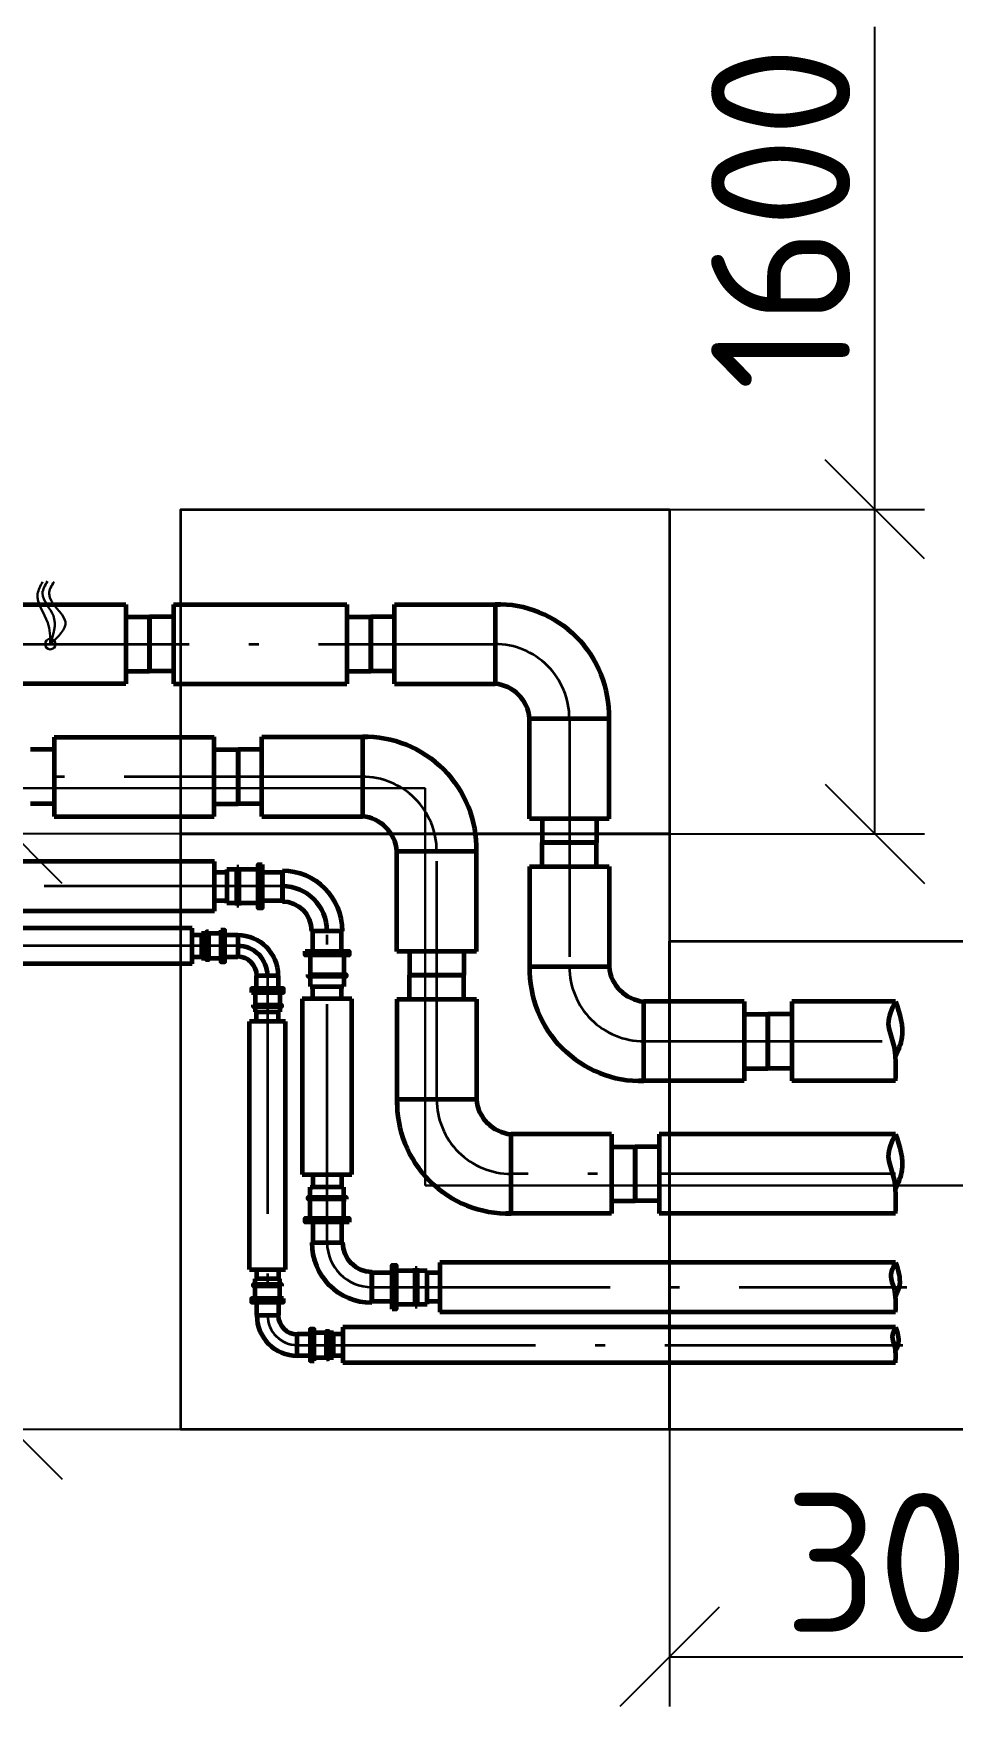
# Model space of a CAD drawing. Header units: millimetres. Extents: x 1601 to 14530, y 1157 to 12625.
# Drawn here: x 11887.06 to 11910.2, y 2954.2 to 2996.33 of the extents above; entities that cross this region are included whole.
import ezdxf
from ezdxf import colors
from ezdxf.entities.mleader import LeaderData, LeaderLine
from ezdxf.math import Vec2, Vec3

# ---------------------------------------------------------------- set-up
doc = ezdxf.new("R2010")
doc.units = ezdxf.units.MM
doc.linetypes.add('ACAD_ISO10W100', pattern=[18.5, 12, -3, 0.5, -3])
doc.linetypes.add('осевая2', pattern=[28.575, 19.05, -3.175, 3.175, -3.175])
for name, color, linetype, lineweight in [('2 Рамка обычные', 1, 'Continuous', 60), ('Объекты проект.', 1, 'Continuous', 80), ('Осевая', 2, 'осевая2', 30), ('Размер 3.5', 250, 'Continuous', 35), ('таблица', 250, 'Continuous', 35)]:
    doc.layers.add(name, color=color, linetype=linetype, lineweight=lineweight)
doc.styles.add('-ISOCPEUR-', font='isocpeur.TTF')
doc.styles.add('GOST', font='GOST Common.ttf')
doc.dimstyles.new('М 1 к 200', dxfattribs={"dimtxt": 3.5, "dimasz": 2.5, "dimexe": 1.25, "dimexo": 0, "dimtad": 1, "dimlfac": 0.2, "dimrnd": 0.1, "dimzin": 1, "dimtxsty": 'GOST', "dimblk": 'OBLIQUE', "dimcen": 2.5, "dimclrd": 256, "dimclre": 256, "dimclrt": 256, "dimadec": 0, "dimazin": 2, "dimtfac": 1, "dimtmove": 0, "dimatfit": 3, "dimldrblk": 'NONE', "dimfxl": 1.25, "dimlwd": -1, "dimlwe": -1, "dimarcsym": 0})

# ---------------------------------------------------------------- blocks, each defined once
blk = doc.blocks.new('_Oblique')
at = {"color": 0, "linetype": 'ByBlock', "lineweight": -2}
blk.add_line((-0.5, -0.5), (0.5, 0.5), dxfattribs=at)
blk = doc.blocks.new('*D297')
at = {"transparency": 16777216}
for p, q in [((11890.771, 2976.175), (11885.276, 2976.175)), ((11886.526, 2976.175), (11886.526, 2961.175)), ((11890.771, 2961.175), (11885.276, 2961.175))]:
    blk.add_line(p, q, dxfattribs=at)
at = {"layer": 'Defpoints', "color": 0, "transparency": 16777216}
for p in [(11890.771, 2976.175), (11886.526, 2961.175), (11890.771, 2961.175)]:
    blk.add_point(p, dxfattribs=at)
at = {"transparency": 16777216, "xscale": 2.5, "yscale": 2.5, "zscale": 2.5}
for p, rotation in [((11886.526, 2976.175), 90), ((11886.526, 2961.175), 270)]:
    blk.add_blockref('_Oblique', p, dxfattribs=dict(at, rotation=rotation))
at = {"transparency": 16777216, "insert": (11884.151, 2968.675), "char_height": 3.5, "attachment_point": 5, "rotation": 90, "style": 'GOST'}
blk.add_mtext('3000', dxfattribs=at)
blk = doc.blocks.new('_None')
blk = doc.blocks.new('*D298')
at = {"transparency": 16777216}
for p, q in [((11908.244, 2984.346), (11908.244, 2996.496)), ((11903.071, 2984.346), (11909.494, 2984.346)), ((11908.244, 2976.175), (11908.244, 2984.346)), ((11903.071, 2976.175), (11909.494, 2976.175))]:
    blk.add_line(p, q, dxfattribs=at)
at = {"layer": 'Defpoints', "color": 0, "transparency": 16777216}
for p in [(11903.071, 2984.346), (11908.244, 2984.346), (11903.071, 2976.175)]:
    blk.add_point(p, dxfattribs=at)
at = {"transparency": 16777216, "xscale": 2.5, "yscale": 2.5, "zscale": 2.5}
for p, rotation in [((11908.244, 2984.346), 90), ((11908.244, 2976.175), 270)]:
    blk.add_blockref('_Oblique', p, dxfattribs=dict(at, rotation=rotation))
at = {"transparency": 16777216, "insert": (11905.869, 2991.671), "char_height": 3.5, "attachment_point": 5, "rotation": 90, "style": 'GOST'}
blk.add_mtext('1600', dxfattribs=at)
blk = doc.blocks.new('*D299')
at = {"transparency": 16777216}
for p, q in [((11903.071, 2961.175), (11903.071, 2954.202)), ((11918.071, 2961.175), (11918.071, 2954.202)), ((11903.071, 2955.452), (11918.071, 2955.452))]:
    blk.add_line(p, q, dxfattribs=at)
at = {"layer": 'Defpoints', "color": 0, "transparency": 16777216}
for p in [(11903.071, 2961.175), (11918.071, 2961.175), (11918.071, 2955.452)]:
    blk.add_point(p, dxfattribs=at)
at = {"transparency": 16777216, "xscale": 2.5, "yscale": 2.5, "zscale": 2.5, "rotation": 180}
blk.add_blockref('_Oblique', (11903.071, 2955.452), dxfattribs=at)
at = {"transparency": 16777216, "xscale": 2.5, "yscale": 2.5, "zscale": 2.5}
blk.add_blockref('_Oblique', (11918.071, 2955.452), dxfattribs=at)
at = {"transparency": 16777216, "insert": (11910.571, 2957.827), "char_height": 3.5, "attachment_point": 5, "style": 'GOST'}
blk.add_mtext('3000', dxfattribs=at)

msp = doc.modelspace()

# ---------------------------------------------------------------- linework, layer by layer
at = {"color": 3, "linetype": 'ACAD_ISO10W100', "lineweight": 35, "ltscale": 0.5}
for p, q in [((11884.9797, 2980.9538), (11898.6773, 2980.9532)), ((11900.5493, 2979.0797), (11900.5493, 2972.8279)), ((11895.3373, 2977.6137), (11879.3305, 2977.6141)), ((11897.2093, 2969.489), (11897.2093, 2975.7402)), ((11893.3243, 2974.8539), (11868.3375, 2974.8539)), ((11894.4494, 2965.8852), (11894.4493, 2973.7289)), ((11892.1993, 2973.3538), (11868.5296, 2973.3538)), ((11892.9493, 2972.6038), (11892.9493, 2964.0543)), ((11902.4243, 2970.9544), (11909.2355, 2970.9544)), ((11908.7618, 2967.6148), (11899.0812, 2967.6143)), ((11895.5744, 2964.7602), (11909.0493, 2964.7602)), ((11893.6993, 2963.3043), (11909.0057, 2963.3043))]:
    msp.add_line(p, q, dxfattribs=at)
at = {"color": 18, "lineweight": 35, "true_color": 0x000000}
msp.add_line((11902.2093, 2967.6148), (11902.2093, 2967.3298), dxfattribs=at)
at = {"lineweight": 30}
msp.add_circle((11887.4796, 2980.9537), 0.1327, dxfattribs=at)
at = {"color": 3, "linetype": 'ACAD_ISO10W100', "lineweight": 35, "ltscale": 0.5}
for centre, radius, start, end in [((11898.6758, 2979.0797), 1.8735, 359.9812, 90.0464), ((11895.3358, 2975.7402), 1.8735, 359.9812, 90.0464), ((11902.4228, 2972.8279), 1.8735, 179.9812, 270.0464), ((11899.0828, 2969.4884), 1.8735, 179.9812, 270.0464), ((11895.5744, 2965.8852), 1.125, 180, 270), ((11893.6993, 2964.0543), 0.75, 180, 270)]:
    msp.add_arc(centre, radius, start, end, dxfattribs=at)
at = {"lineweight": 30}
for points in [[(11887.4796, 2980.9537), (11887.5568, 2981.6615), (11887.2839, 2982.2317), (11887.4096, 2982.5374)], [(11887.4796, 2980.9537), (11887.8591, 2981.5155), (11887.4485, 2982.219), (11887.5742, 2982.5247)], [(11887.4796, 2980.9537), (11887.4166, 2981.4913), (11887.1615, 2982.2148), (11887.2873, 2982.5205)]]:
    msp.add_spline(points, degree=3, dxfattribs=at)
at = {"layer": '2 Рамка обычные'}
for p, q in [((11885.5797, 2981.9538), (11889.3797, 2981.9537)), ((11889.3797, 2981.9537), (11889.3797, 2979.9537)), ((11890.5797, 2981.9537), (11890.5797, 2979.9537)), ((11890.5797, 2981.9537), (11894.9493, 2981.9534)), ((11894.9493, 2981.9534), (11894.9493, 2979.9534)), ((11896.1493, 2979.9538), (11896.1493, 2981.9538)), ((11896.1493, 2981.9538), (11898.8062, 2981.9538)), ((11898.6773, 2981.9538), (11898.6773, 2979.9538)), ((11889.3797, 2981.6362), (11889.9797, 2981.6362)), ((11889.9797, 2980.2716), (11889.9797, 2981.6366)), ((11889.9797, 2980.2716), (11889.9797, 2981.6366)), ((11889.9797, 2980.2716), (11889.9797, 2981.6366)), ((11889.9797, 2980.2716), (11889.9797, 2981.6366)), ((11889.9797, 2981.6362), (11889.9797, 2980.2712)), ((11889.9797, 2981.6362), (11889.9797, 2980.2712)), ((11890.5797, 2981.6362), (11889.9797, 2981.6362)), ((11894.9493, 2981.6359), (11895.5493, 2981.6359)), ((11896.1493, 2981.6363), (11895.5493, 2981.6363)), ((11895.5493, 2980.2713), (11895.5493, 2981.6363)), ((11895.5493, 2980.2713), (11895.5493, 2981.6363)), ((11895.5493, 2981.6359), (11895.5493, 2980.2709)), ((11889.3797, 2980.2712), (11889.9797, 2980.2712)), ((11890.5797, 2980.2712), (11889.9797, 2980.2712)), ((11894.9493, 2980.2709), (11895.5493, 2980.2709)), ((11896.1493, 2980.2713), (11895.5493, 2980.2713)), ((11889.3797, 2979.9537), (11885.5797, 2979.9538)), ((11890.5797, 2979.9537), (11894.9493, 2979.9534)), ((11896.1493, 2979.9538), (11898.6773, 2979.9538)), ((11901.5493, 2976.5538), (11901.5493, 2979.2134)), ((11899.5493, 2979.0791), (11901.5493, 2979.0791)), ((11899.5493, 2976.5538), (11899.5493, 2979.0791)), ((11901.5493, 2976.5538), (11899.5493, 2976.5538)), ((11899.8668, 2976.5538), (11899.8668, 2975.9538)), ((11901.2318, 2976.5538), (11901.2318, 2975.9538)), ((11901.2318, 2975.9538), (11899.8668, 2975.9538)), ((11901.2318, 2975.9538), (11899.8668, 2975.9538)), ((11901.2318, 2975.9538), (11899.8668, 2975.9538)), ((11901.2318, 2975.9538), (11899.8668, 2975.9538)), ((11899.8668, 2975.9538), (11901.2318, 2975.9538)), ((11899.8668, 2975.9538), (11901.2318, 2975.9538)), ((11899.8668, 2975.3538), (11899.8668, 2975.9538)), ((11899.8668, 2975.9538), (11901.2318, 2975.9538)), ((11899.8668, 2975.9538), (11901.2318, 2975.9538)), ((11901.2318, 2975.3538), (11901.2318, 2975.9538)), ((11899.5493, 2975.3538), (11901.5493, 2975.3538)), ((11899.5493, 2975.3538), (11899.5493, 2972.6942)), ((11901.5493, 2975.3538), (11901.5493, 2972.8285)), ((11901.5493, 2972.8285), (11899.5493, 2972.8285)), ((11902.4212, 2969.9538), (11902.4212, 2971.9538)), ((11904.9493, 2971.9538), (11902.4212, 2971.9538)), ((11904.9493, 2971.9538), (11904.9493, 2969.9538)), ((11904.9493, 2971.6363), (11905.5493, 2971.6363)), ((11905.5493, 2970.2718), (11905.5493, 2971.6368)), ((11906.1493, 2971.6363), (11905.5493, 2971.6363)), ((11905.5493, 2971.6363), (11905.5493, 2970.2713)), ((11905.5493, 2971.6363), (11905.5493, 2970.2713)), ((11905.5493, 2971.6363), (11905.5493, 2970.2713)), ((11905.5493, 2971.6363), (11905.5493, 2970.2713)), ((11908.7618, 2971.9538), (11906.1493, 2971.9538)), ((11906.1493, 2971.9538), (11906.1493, 2969.9538)), ((11904.9493, 2969.9538), (11902.2923, 2969.9538)), ((11904.9493, 2970.2713), (11905.5493, 2970.2713)), ((11906.1493, 2970.2713), (11905.5493, 2970.2713)), ((11908.7618, 2969.9538), (11906.1493, 2969.9538))]:
    msp.add_line(p, q, dxfattribs=at)
at = {"layer": '2 Рамка обычные', "color": 5}
for p, q in [((11887.5814, 2978.6138), (11887.5814, 2976.6138)), ((11887.5814, 2978.6138), (11891.6093, 2978.6138)), ((11891.6093, 2976.6143), (11891.6093, 2978.6143)), ((11892.8093, 2976.6143), (11892.8093, 2978.6143)), ((11892.8093, 2978.6143), (11895.4662, 2978.6143)), ((11895.3373, 2978.6143), (11895.3373, 2976.6143)), ((11887.5814, 2978.2963), (11886.9814, 2978.2963)), ((11891.6093, 2978.2968), (11892.2093, 2978.2968)), ((11892.8093, 2978.2968), (11892.2093, 2978.2968)), ((11892.2093, 2976.9318), (11892.2093, 2978.2968)), ((11892.2093, 2976.9318), (11892.2093, 2978.2968)), ((11892.2093, 2976.9318), (11892.2093, 2978.2968)), ((11892.2093, 2976.9318), (11892.2093, 2978.2968)), ((11892.2093, 2978.2963), (11892.2093, 2976.9313)), ((11892.2093, 2978.2963), (11892.2093, 2976.9313)), ((11887.5814, 2976.9313), (11886.9814, 2976.9313)), ((11891.6093, 2976.9318), (11892.2093, 2976.9318)), ((11892.8093, 2976.9318), (11892.2093, 2976.9318)), ((11887.5814, 2976.6138), (11891.6093, 2976.6143)), ((11892.8093, 2976.6143), (11895.3373, 2976.6143)), ((11898.2093, 2973.2143), (11898.2093, 2975.8739)), ((11896.2093, 2975.7396), (11898.2093, 2975.7396)), ((11896.2093, 2973.2143), (11896.2093, 2975.7396)), ((11898.2093, 2973.2143), (11896.2093, 2973.2143)), ((11896.5268, 2973.2143), (11896.5268, 2972.6143)), ((11897.8918, 2973.2143), (11897.8918, 2972.6143)), ((11897.8918, 2972.6143), (11896.5268, 2972.6143)), ((11897.8918, 2972.6143), (11896.5268, 2972.6143)), ((11896.5268, 2972.6143), (11897.8918, 2972.6143)), ((11896.5268, 2972.6143), (11897.8918, 2972.6143)), ((11896.5268, 2972.0143), (11896.5268, 2972.6143)), ((11896.5268, 2972.6143), (11897.8918, 2972.6143)), ((11896.5268, 2972.6143), (11897.8918, 2972.6143)), ((11897.8918, 2972.0143), (11897.8918, 2972.6143)), ((11896.2093, 2972.0143), (11898.2093, 2972.0143)), ((11896.2093, 2972.0143), (11896.2093, 2969.3547)), ((11898.2093, 2972.0143), (11898.2093, 2969.489)), ((11898.2093, 2969.489), (11896.2093, 2969.489)), ((11899.0812, 2966.6143), (11899.0812, 2968.6143)), ((11901.6093, 2968.6143), (11899.0812, 2968.6143)), ((11901.6093, 2968.6143), (11901.6093, 2966.6143)), ((11901.6093, 2968.2968), (11902.2093, 2968.2968)), ((11902.8093, 2968.2973), (11902.2093, 2968.2973)), ((11902.2093, 2968.2973), (11902.2093, 2966.9323)), ((11902.2093, 2968.2973), (11902.2093, 2966.9323)), ((11902.2093, 2968.2973), (11902.2093, 2966.9323)), ((11902.2093, 2966.9323), (11902.2093, 2968.2973)), ((11902.2093, 2968.2968), (11902.2093, 2966.9318)), ((11902.2093, 2968.2968), (11902.2093, 2966.9318)), ((11902.2093, 2968.2968), (11902.2093, 2966.9318)), ((11902.2093, 2968.2968), (11902.2093, 2966.9318)), ((11908.7618, 2968.6148), (11902.8093, 2968.6148)), ((11902.8093, 2968.6148), (11902.8093, 2966.6148)), ((11901.6093, 2966.6143), (11898.9523, 2966.6143)), ((11901.6093, 2966.9318), (11902.2093, 2966.9318)), ((11902.8093, 2966.9323), (11902.2093, 2966.9323)), ((11908.7618, 2966.6148), (11902.8093, 2966.6148))]:
    msp.add_line(p, q, dxfattribs=at)
at = {"layer": '2 Рамка обычные'}
for centre, radius, start, end in [((11898.7418, 2979.1463), 2.8083, 358.62986, 91.31538), ((11898.5897, 2978.9945), 0.9633, 5.03734, 84.78251), ((11902.3568, 2972.7614), 2.8083, 178.62986, 271.31538), ((11902.5088, 2972.9131), 0.9633, 185.03734, 264.78251)]:
    msp.add_arc(centre, radius, start, end, dxfattribs=at)
at = {"layer": '2 Рамка обычные', "color": 5}
for centre, radius, start, end in [((11895.4018, 2975.8067), 2.8083, 358.62986, 91.31538), ((11895.2497, 2975.655), 0.9633, 5.03734, 84.78251), ((11899.0168, 2969.4219), 2.8083, 178.62986, 271.31538), ((11899.1688, 2969.5736), 0.9633, 185.03734, 264.78251)]:
    msp.add_arc(centre, radius, start, end, dxfattribs=at)
for points in [[(11908.7618, 2966.6148), (11908.704, 2967.5821), (11908.5883, 2968.0517), (11908.7618, 2968.6148)], [(11908.7618, 2968.6148), (11908.9188, 2967.6971), (11908.7613, 2967.2342)]]:
    msp.add_spline(points, degree=3, dxfattribs=at)
at = {"layer": 'Объекты проект.', "color": 4, "lineweight": 60}
for p, q in [((11891.6143, 2975.4788), (11883.7037, 2975.4788)), ((11891.6143, 2974.2288), (11891.6143, 2975.4788)), ((11891.6143, 2975.2138), (11891.9273, 2975.2138)), ((11892.1808, 2975.2774), (11891.9273, 2975.2774)), ((11891.9273, 2975.2774), (11891.9273, 2975.2138)), ((11891.9273, 2975.2138), (11891.9273, 2974.4939)), ((11892.2308, 2975.3345), (11892.1808, 2975.3345)), ((11892.1808, 2975.2774), (11892.1808, 2975.3345)), ((11892.1808, 2974.4304), (11892.1808, 2975.2774)), ((11892.2308, 2975.2774), (11892.2308, 2975.3345)), ((11892.7143, 2975.2774), (11892.2308, 2975.2774)), ((11892.2308, 2975.2774), (11892.2308, 2974.4304)), ((11892.8143, 2975.2138), (11893.3243, 2975.2138)), ((11893.3243, 2975.2414), (11893.3243, 2974.4664)), ((11893.3243, 2974.4664), (11893.3243, 2975.2414)), ((11891.6143, 2974.2288), (11883.7037, 2974.2288)), ((11891.6143, 2974.4939), (11891.9273, 2974.4939)), ((11891.9273, 2974.4304), (11891.9273, 2974.4939)), ((11892.1808, 2974.4304), (11891.9273, 2974.4304)), ((11892.1808, 2974.4304), (11892.1808, 2974.3733)), ((11892.2308, 2974.3733), (11892.1808, 2974.3733)), ((11892.7143, 2974.4304), (11892.2308, 2974.4304)), ((11892.2308, 2974.4304), (11892.2308, 2974.3733)), ((11892.8143, 2974.4939), (11893.3243, 2974.4939)), ((11894.8368, 2973.7289), (11894.0618, 2973.7289)), ((11894.0894, 2973.2189), (11894.0894, 2973.7289)), ((11894.8093, 2973.2189), (11894.8093, 2973.7289)), ((11894.0258, 2973.1189), (11894.0258, 2972.6353)), ((11894.8728, 2973.1189), (11894.8728, 2972.6353)), ((11894.0258, 2972.6353), (11893.9687, 2972.6353)), ((11893.9687, 2972.6353), (11893.9687, 2972.5853)), ((11894.0258, 2972.5853), (11893.9687, 2972.5853)), ((11894.0258, 2972.5853), (11894.0258, 2972.3318)), ((11894.8728, 2972.6353), (11894.9299, 2972.6353)), ((11894.8728, 2972.5853), (11894.9299, 2972.5853)), ((11894.8728, 2972.5853), (11894.8728, 2972.3318)), ((11894.9299, 2972.6353), (11894.9299, 2972.5853)), ((11895.0744, 2972.0189), (11893.8244, 2972.0189)), ((11893.8244, 2972.0189), (11893.8244, 2967.5952)), ((11894.0258, 2972.3318), (11894.0894, 2972.3318)), ((11894.0894, 2972.0189), (11894.0894, 2972.3318)), ((11894.0894, 2972.3318), (11894.8093, 2972.3318)), ((11894.8093, 2972.0189), (11894.8093, 2972.3318)), ((11894.8728, 2972.3318), (11894.8093, 2972.3318)), ((11895.0744, 2967.5952), (11895.0744, 2972.0189)), ((11893.8244, 2967.5952), (11895.0744, 2967.5952)), ((11894.0895, 2967.5952), (11894.0895, 2967.2823)), ((11894.8094, 2967.5952), (11894.8094, 2967.2823)), ((11893.9688, 2966.9788), (11893.9688, 2967.0288)), ((11894.0259, 2967.0288), (11893.9688, 2967.0288)), ((11894.0259, 2966.9788), (11893.9688, 2966.9788)), ((11894.0259, 2967.0288), (11894.0259, 2967.2823)), ((11894.0259, 2967.2823), (11894.0895, 2967.2823)), ((11894.0259, 2966.4952), (11894.0259, 2966.9788)), ((11894.8094, 2967.2823), (11894.0895, 2967.2823)), ((11894.8729, 2967.2823), (11894.8094, 2967.2823)), ((11894.8729, 2967.0288), (11894.8729, 2967.2823)), ((11894.8729, 2967.0288), (11894.93, 2967.0288)), ((11894.8729, 2966.4952), (11894.8729, 2966.9788)), ((11894.8729, 2966.9788), (11894.93, 2966.9788)), ((11894.93, 2966.9788), (11894.93, 2967.0288)), ((11894.0895, 2966.3952), (11894.0895, 2965.8852)), ((11894.8094, 2966.3952), (11894.8094, 2965.8852)), ((11894.0619, 2965.8852), (11894.8369, 2965.8852)), ((11908.7618, 2965.3853), (11897.2844, 2965.3853)), ((11897.2844, 2965.3853), (11897.2844, 2964.1353)), ((11897.2844, 2965.3853), (11897.2844, 2964.1353)), ((11895.5744, 2964.3727), (11895.5744, 2965.1477)), ((11895.5744, 2965.1477), (11895.5744, 2964.3727)), ((11896.0844, 2965.1202), (11895.5744, 2965.1202)), ((11896.1844, 2965.1837), (11896.668, 2965.1837)), ((11896.668, 2965.1837), (11896.668, 2965.2409)), ((11896.668, 2965.2409), (11896.718, 2965.2409)), ((11896.668, 2964.3367), (11896.668, 2965.1837)), ((11896.718, 2965.1837), (11896.718, 2965.2409)), ((11896.718, 2965.1837), (11896.9715, 2965.1837)), ((11896.718, 2965.1837), (11896.718, 2964.3367)), ((11896.9715, 2965.1837), (11896.9715, 2965.1202)), ((11897.2844, 2965.1202), (11896.9715, 2965.1202)), ((11896.9715, 2964.4003), (11896.9715, 2965.1202)), ((11896.0844, 2964.4003), (11895.5744, 2964.4003)), ((11896.1844, 2964.3367), (11896.668, 2964.3367)), ((11896.668, 2964.3367), (11896.668, 2964.2796)), ((11896.668, 2964.2796), (11896.718, 2964.2796)), ((11896.718, 2964.3367), (11896.718, 2964.2796)), ((11896.718, 2964.3367), (11896.9715, 2964.3367)), ((11897.2844, 2964.4003), (11896.9715, 2964.4003)), ((11896.9715, 2964.3367), (11896.9715, 2964.4003)), ((11908.7618, 2964.1353), (11897.2844, 2964.1353))]:
    msp.add_line(p, q, dxfattribs=at)
at = {"layer": 'Объекты проект.', "color": 6, "lineweight": 60, "true_color": 0xff00ff}
for p, q in [((11891.0493, 2973.8038), (11881.4464, 2973.8038)), ((11891.0493, 2972.9038), (11891.0493, 2973.8038)), ((11891.4651, 2973.7047), (11891.4151, 2973.7047)), ((11891.4151, 2973.668), (11891.4151, 2973.7047)), ((11891.4651, 2973.668), (11891.4651, 2973.7047)), ((11891.0493, 2973.6288), (11891.2861, 2973.6288)), ((11891.4151, 2973.668), (11891.2861, 2973.668)), ((11891.2861, 2973.668), (11891.2861, 2973.6288)), ((11891.2861, 2973.6288), (11891.2861, 2973.0788)), ((11891.7735, 2973.668), (11891.4651, 2973.668)), ((11891.8735, 2973.6288), (11892.1993, 2973.6288)), ((11892.1993, 2973.6238), (11892.1993, 2973.0838)), ((11891.0493, 2972.9038), (11881.4464, 2972.9038)), ((11891.0493, 2973.0788), (11891.2861, 2973.0788)), ((11891.2861, 2973.0397), (11891.2861, 2973.0788)), ((11891.4151, 2973.0397), (11891.2861, 2973.0397)), ((11891.4151, 2973.0397), (11891.4151, 2973.0029)), ((11891.4651, 2973.0029), (11891.4151, 2973.0029)), ((11891.7735, 2973.0397), (11891.4651, 2973.0397)), ((11891.4651, 2973.0397), (11891.4651, 2973.0029)), ((11891.8735, 2973.0788), (11892.1993, 2973.0788)), ((11892.6743, 2972.278), (11892.6743, 2972.6038)), ((11893.2193, 2972.6038), (11892.6793, 2972.6038)), ((11893.2243, 2972.278), (11893.2243, 2972.6038)), ((11892.6351, 2972.178), (11892.6351, 2971.8696)), ((11893.2634, 2972.178), (11893.2634, 2971.8696)), ((11892.6351, 2971.8696), (11892.5984, 2971.8696)), ((11892.5984, 2971.8696), (11892.5984, 2971.8196)), ((11892.6351, 2971.8196), (11892.5984, 2971.8196)), ((11892.6351, 2971.8196), (11892.6351, 2971.6906)), ((11892.6351, 2971.6906), (11892.6743, 2971.6906)), ((11892.6743, 2971.4538), (11892.6743, 2971.6906)), ((11892.6743, 2971.6906), (11893.2243, 2971.6906)), ((11893.2243, 2971.4538), (11893.2243, 2971.6906)), ((11893.2634, 2971.6906), (11893.2243, 2971.6906)), ((11893.2634, 2971.8696), (11893.3002, 2971.8696)), ((11893.2634, 2971.8196), (11893.3002, 2971.8196)), ((11893.2634, 2971.8196), (11893.2634, 2971.6906)), ((11893.3002, 2971.8696), (11893.3002, 2971.8196)), ((11892.4993, 2965.2043), (11892.4993, 2971.4538)), ((11893.3993, 2971.4538), (11892.4993, 2971.4538)), ((11893.3993, 2965.2043), (11893.3993, 2971.4538)), ((11892.4993, 2965.2043), (11893.3993, 2965.2043)), ((11892.5984, 2964.7885), (11892.5984, 2964.8385)), ((11892.6351, 2964.8385), (11892.5984, 2964.8385)), ((11892.6351, 2964.8385), (11892.6351, 2964.9675)), ((11892.6351, 2964.9675), (11892.6743, 2964.9675)), ((11892.6743, 2965.2043), (11892.6743, 2964.9675)), ((11893.2243, 2964.9675), (11892.6743, 2964.9675)), ((11893.2243, 2965.2043), (11893.2243, 2964.9675)), ((11893.2634, 2964.9675), (11893.2243, 2964.9675)), ((11893.2634, 2964.8385), (11893.2634, 2964.9675)), ((11893.2634, 2964.8385), (11893.3002, 2964.8385)), ((11893.3002, 2964.7885), (11893.3002, 2964.8385)), ((11892.6351, 2964.7885), (11892.5984, 2964.7885)), ((11892.6351, 2964.4801), (11892.6351, 2964.7885)), ((11893.2634, 2964.4801), (11893.2634, 2964.7885)), ((11893.2634, 2964.7885), (11893.3002, 2964.7885)), ((11892.6743, 2964.3801), (11892.6743, 2964.0543)), ((11892.6793, 2964.0543), (11893.2193, 2964.0543)), ((11893.2243, 2964.3801), (11893.2243, 2964.0543)), ((11894.0251, 2963.5793), (11893.6993, 2963.5793)), ((11893.6993, 2963.0343), (11893.6993, 2963.5743)), ((11894.1251, 2963.6184), (11894.4335, 2963.6184)), ((11894.4335, 2963.6184), (11894.4335, 2963.6552)), ((11894.4335, 2963.6552), (11894.4835, 2963.6552)), ((11894.4835, 2963.6184), (11894.4835, 2963.6552)), ((11894.4835, 2963.6184), (11894.6125, 2963.6184)), ((11894.6125, 2963.6184), (11894.6125, 2963.5793)), ((11894.8493, 2963.5793), (11894.6125, 2963.5793)), ((11894.6125, 2963.0293), (11894.6125, 2963.5793)), ((11908.7618, 2963.7543), (11894.8493, 2963.7543)), ((11894.8493, 2963.7543), (11894.8493, 2962.8543)), ((11894.8493, 2963.7543), (11894.8493, 2962.8543)), ((11894.0251, 2963.0293), (11893.6993, 2963.0293)), ((11894.1251, 2962.9902), (11894.4335, 2962.9902)), ((11894.4335, 2962.9902), (11894.4335, 2962.9534)), ((11894.4335, 2962.9534), (11894.4835, 2962.9534)), ((11894.4835, 2962.9902), (11894.4835, 2962.9534)), ((11894.4835, 2962.9902), (11894.6125, 2962.9902)), ((11894.8493, 2963.0293), (11894.6125, 2963.0293)), ((11894.6125, 2962.9902), (11894.6125, 2963.0293)), ((11908.7618, 2962.8543), (11894.8493, 2962.8543))]:
    msp.add_line(p, q, dxfattribs=at)
at = {"layer": 'Объекты проект.', "color": 4, "lineweight": 60}
for points in [[(11892.8143, 2975.4063), (11892.8143, 2974.3014), (11892.7143, 2974.3014), (11892.7143, 2975.4063)], [(11893.8969, 2973.2189), (11895.0018, 2973.2189), (11895.0018, 2973.1189), (11893.8969, 2973.1189)], [(11893.9687, 2972.6353), (11894.9299, 2972.6353), (11894.9299, 2972.5853), (11893.9687, 2972.5853)], [(11894.93, 2966.9788), (11893.9688, 2966.9788), (11893.9688, 2967.0288), (11894.93, 2967.0288)], [(11895.0019, 2966.3952), (11893.897, 2966.3952), (11893.897, 2966.4952), (11895.0019, 2966.4952)], [(11896.0844, 2964.2078), (11896.0844, 2965.3127), (11896.1844, 2965.3127), (11896.1844, 2964.2078)]]:
    msp.add_lwpolyline(points, close=True, dxfattribs=at)
at = {"layer": 'Объекты проект.', "color": 6, "lineweight": 60, "true_color": 0xff00ff}
for points in [[(11891.4651, 2973.7047), (11891.4651, 2973.0029), (11891.4151, 2973.0029), (11891.4151, 2973.7047)], [(11891.7735, 2973.754), (11891.7735, 2972.9537), (11891.8735, 2972.9537), (11891.8735, 2973.754)], [(11892.5491, 2972.178), (11893.3494, 2972.178), (11893.3494, 2972.278), (11892.5491, 2972.278)], [(11892.5984, 2971.8696), (11893.3002, 2971.8696), (11893.3002, 2971.8196), (11892.5984, 2971.8196)], [(11893.3002, 2964.7885), (11892.5984, 2964.7885), (11892.5984, 2964.8385), (11893.3002, 2964.8385)], [(11893.3494, 2964.4801), (11892.5491, 2964.4801), (11892.5491, 2964.3801), (11893.3494, 2964.3801)], [(11894.1251, 2962.9041), (11894.1251, 2963.7045), (11894.0251, 2963.7045), (11894.0251, 2962.9041)], [(11894.4335, 2962.9534), (11894.4335, 2963.6552), (11894.4835, 2963.6552), (11894.4835, 2962.9534)]]:
    msp.add_lwpolyline(points, close=True, dxfattribs=at)
at = {"layer": 'Объекты проект.', "color": 4, "lineweight": 60}
for centre, radius, start, end in [((11893.3243, 2973.7289), 1.5125, 0, 90), ((11893.3243, 2973.7289), 1.125, 0, 90), ((11893.3243, 2973.7289), 0.7375, 0, 90), ((11895.5744, 2965.8852), 1.5125, 180, 270), ((11895.5744, 2965.8852), 0.7375, 180, 270)]:
    msp.add_arc(centre, radius, start, end, dxfattribs=at)
at = {"layer": 'Объекты проект.', "color": 6, "lineweight": 60, "true_color": 0xff00ff}
for centre, radius, start, end in [((11892.1993, 2972.6038), 1.02, 0, 90), ((11892.1993, 2972.6038), 0.75, 0, 90), ((11892.1993, 2972.6038), 0.48, 0, 90), ((11893.6993, 2964.0543), 1.02, 180, 270), ((11893.6993, 2964.0543), 0.48, 180, 270)]:
    msp.add_arc(centre, radius, start, end, dxfattribs=at)
at = {"layer": 'Объекты проект.', "lineweight": 60}
for points in [[(11908.7618, 2969.9538), (11908.704, 2970.9211), (11908.5883, 2971.3908), (11908.7618, 2971.9538)], [(11908.7618, 2971.9538), (11908.9188, 2971.0362), (11908.7613, 2970.5732)]]:
    msp.add_spline(points, degree=3, dxfattribs=at)
at = {"layer": 'Объекты проект.', "color": 4, "lineweight": 60}
for points in [[(11908.7618, 2964.1353), (11908.7258, 2964.7434), (11908.6539, 2965.0353), (11908.7618, 2965.3853)], [(11908.7618, 2965.3853), (11908.8594, 2964.8149), (11908.7615, 2964.5271)]]:
    msp.add_spline(points, degree=3, dxfattribs=at)
at = {"layer": 'Объекты проект.', "color": 6, "lineweight": 60, "true_color": 0xff00ff}
for points in [[(11908.7618, 2962.8543), (11908.7368, 2963.3076), (11908.6867, 2963.5108), (11908.7618, 2963.7543)], [(11908.7618, 2963.7543), (11908.8297, 2963.3574), (11908.7616, 2963.1571)]]:
    msp.add_spline(points, degree=3, dxfattribs=at)
at = {"layer": 'Осевая'}
msp.add_lwpolyline([(11475.0708, 2977.3253), (11665.9208, 2977.3253), (11665.9208, 2962.3253), (11685.9208, 2962.3253), (11685.9208, 2977.3253), (11896.9208, 2977.3253), (11896.9208, 2967.3253), (11933.0708, 2967.3253)], dxfattribs=at)
at = {"layer": 'таблица'}
for points in [[(11903.0708, 2984.3462), (11903.0708, 2976.1753), (11890.7708, 2976.1753), (11890.7708, 2984.3462)], [(11903.0708, 2976.1753), (11903.0708, 2961.1753), (11890.7708, 2961.1753), (11890.7708, 2976.1753)], [(11903.0708, 2973.4753), (11918.0708, 2973.4753), (11918.0708, 2961.1753), (11903.0708, 2961.1753)]]:
    msp.add_lwpolyline(points, close=True, dxfattribs=at)

# ---------------------------------------------------------------- dimensions: what is measured, and where the dimension line sits
dim = msp.add_linear_dim(base=(11886.5263, 2961.1753), p1=(11890.7708, 2976.1753), p2=(11890.7708, 2961.1753), angle=90, text='3000', dimstyle='М 1 к 200')
dim.commit()
dim.dimension.update_dxf_attribs({"geometry": '*D297', "text_midpoint": (11884.1513, 2968.6753)})
dim = msp.add_linear_dim(base=(11918.0708, 2955.4521), p1=(11903.0708, 2961.1753), p2=(11918.0708, 2961.1753), text='3000', dimstyle='М 1 к 200')
dim.commit()
dim.dimension.update_dxf_attribs({"geometry": '*D299', "text_midpoint": (11910.5708, 2957.8271)})

# ---------------------------------------------------------------- next in the draw order: leaders
at = {"layer": 'Размер 3.5'}
ml = msp.add_multileader_mtext('Standard', dxfattribs=at)
ml.set_content('Точка подключения', color=256, style='-ISOCPEUR-')
ml.set_leader_properties()
ml.build(insert=Vec2(0, 0))
ml.multileader.update_dxf_attribs({"text_left_attachment_type": 6, "text_right_attachment_type": 6, "dogleg_length": 0.36, "arrow_head_size": 0.18})
ctx = ml.context
ctx.base_point, ctx.char_height, ctx.arrow_head_size, ctx.landing_gap_size, ctx.plane_origin = Vec3(11900.3609, 3002.8737), 3.5, 0.18, 0.09, Vec3(11923.1591, 2948.9202)
ctx.left_attachment, ctx.right_attachment, ctx.text_align_type = 6, 6, 2
notes = []
notes.append((ctx, [(0, (1, 1, 0), (11942.7259, 3002.8737), (-1, 0), 0.36, [(0, [(11933.0708, 2967.3253)], 0, [])])]))
ctx.mtext.insert, ctx.mtext.width, ctx.mtext.alignment, ctx.mtext.flow_direction = Vec3(11942.2759, 3007.0737), 44.240397, 3, 5
ctx.mtext.has_bg_fill, ctx.mtext.bg_color, ctx.mtext.bg_scale_factor, ctx.mtext.bg_transparency, ctx.mtext.use_window_bg_color = 1, -1027028792, 1.5, 0, 1
for ctx, leaders in notes:
    for number, flags, end, landing, length, lines in leaders:
        leader = LeaderData()
        leader.index, (leader.has_last_leader_line, leader.has_dogleg_vector, leader.attachment_direction) = number, flags
        leader.last_leader_point, leader.dogleg_vector, leader.dogleg_length = Vec3(end), Vec3(landing), length
        for number, points, colour, breaks in lines:
            line = LeaderLine()
            line.index, line.vertices, line.color, line.breaks = number, Vec3.list(points), colors.encode_raw_color(colour), breaks
            leader.lines.append(line)
        ctx.leaders.append(leader)

# ---------------------------------------------------------------- next in the draw order: dimensions: what is measured, and where the dimension line sits
dim = msp.add_linear_dim(base=(11908.2436, 2984.3462), p1=(11903.0708, 2976.1753), p2=(11903.0708, 2984.3462), angle=90, text='1600', dimstyle='М 1 к 200')
dim.commit()
dim.dimension.update_dxf_attribs({"geometry": '*D298', "text_midpoint": (11905.8686, 2991.6712)})

doc.saveas('drawing.dxf')
